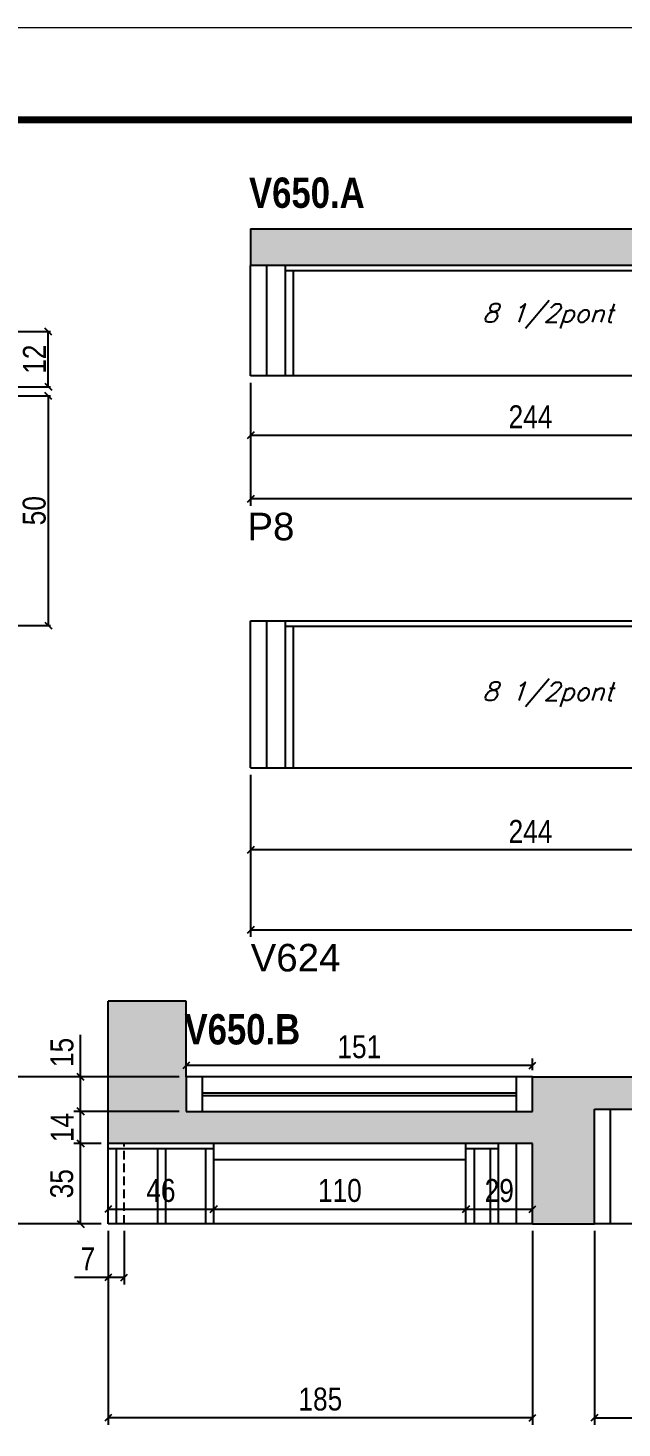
# Model space of a CAD drawing. Extents: x 3309 to 9590, y -2522 to 14608.
# Drawn here: x 8415 to 8674, y 7107 to 7716 of the extents above; entities that cross this region are included whole.
import ezdxf

# ---------------------------------------------------------------- set-up
doc = ezdxf.new("R2010")
doc.units = 0
doc.linetypes.add('DASHED', pattern=[0.75, 0.5, -0.25])
doc.linetypes.add('HIDDEN', pattern=[0.375, 0.25, -0.125])
for name, color, linetype in [('5', 5, 'Continuous'), ('COTA', 241, 'Continuous'), ('NOMENCLATURA', 7, 'Continuous'), ('Painéis', 200, 'Continuous'), ('SARR_2.2x7', 40, 'Continuous'), ('SARR_3.5x7', 81, 'Continuous'), ('texto', 7, 'Continuous')]:
    doc.layers.add(name, color=color, linetype=linetype)
doc.layers.add('Folhas', color=255, linetype='Continuous', lineweight=9)
doc.layers.add('SARRAFO DE PRESSAO', color=251, linetype='DASHED', lineweight=9)
doc.styles.add('COTA TECNICA', font='techl___.ttf', dxfattribs={"height": 10})
doc.styles.add('COTA TECNICA 2X', font='techl___.ttf', dxfattribs={"height": 10})
doc.styles.add('Romans', font='romans.shx')
doc.styles.get("Standard").update_dxf_attribs({"font": 'arial.ttf'})
doc.styles.add('TECNICA', font='techb___.ttf', dxfattribs={"height": 10})
doc.dimstyles.new('PAINEL', dxfattribs={"dimtxt": 10, "dimasz": 3, "dimexe": 3, "dimexo": 3, "dimgap": 3, "dimtad": 1, "dimdec": 1, "dimzin": 12, "dimdsep": 46, "dimtxsty": 'COTA TECNICA', "dimblk1": 'OBLIQUE', "dimblk2": 'OBLIQUE', "dimsah": 1, "dimcen": 0.9, "dimclrd": 4, "dimclre": 4, "dimclrt": 240, "dimadec": 1, "dimazin": 3, "dimtfac": 1, "dimtdec": 1, "dimtmove": 0, "dimatfit": 3, "dimfxl": 1, "dimtolj": 1, "dimtzin": 12, "dimarcsym": 0})
doc.dimstyles.new('SECAO', dxfattribs={"dimscale": 0.333333, "dimtxt": 5, "dimasz": 9, "dimexe": 3, "dimexo": 3, "dimgap": 3, "dimtad": 1, "dimdec": 1, "dimlfac": 0.5, "dimzin": 12, "dimdsep": 46, "dimtxsty": 'COTA TECNICA 2X', "dimblk1": 'OBLIQUE', "dimblk2": 'OBLIQUE', "dimsah": 1, "dimcen": 0.9, "dimclrd": 4, "dimclre": 4, "dimclrt": 240, "dimadec": 1, "dimazin": 3, "dimtfac": 1, "dimtdec": 1, "dimtmove": 0, "dimatfit": 3, "dimfxl": 1, "dimtolj": 1, "dimtzin": 12, "dimarcsym": 0})

# ---------------------------------------------------------------- blocks, each defined once
blk = doc.blocks.new('9999999999')
at = {"layer": 'Folhas'}
blk.add_lwpolyline([(98138.98, 34190.21), (99623.98, 34190.21), (99623.98, 35240.21), (98138.98, 35240.21)], close=True, dxfattribs=at)
at = {"layer": 'Folhas', "color": 30, "const_width": 3}
blk.add_lwpolyline([(98213.98, 34230.21), (99583.98, 34230.21), (99583.98, 35200.21), (98213.98, 35200.21)], close=True, dxfattribs=at)
blk = doc.blocks.new('_Oblique')
at = {"color": 0, "linetype": 'ByBlock', "lineweight": -2}
blk.add_line((-0.5, -0.5), (0.5, 0.5), dxfattribs=at)
blk = doc.blocks.new('*D832')
at = {"layer": 'COTA', "color": 4, "lineweight": -2, "transparency": 16777216}
for p, q in [((8403.71, 7556.14), (8424.93, 7556.14)), ((8423.93, 7556.14), (8423.93, 7456.14)), ((8407.83, 7456.14), (8424.93, 7456.14))]:
    blk.add_line(p, q, dxfattribs=at)
at = {"layer": 'Defpoints', "color": 0, "transparency": 16777216}
for p in [(8402.71, 7556.14), (8406.83, 7456.14), (8423.93, 7456.14)]:
    blk.add_point(p, dxfattribs=at)
at = {"layer": 'COTA', "color": 4, "lineweight": -2, "transparency": 16777216, "xscale": 3, "yscale": 3, "zscale": 3}
for p, rotation in [((8423.93, 7556.14), 90), ((8423.93, 7456.14), 270)]:
    blk.add_blockref('_Oblique', p, dxfattribs=dict(at, rotation=rotation))
at = {"layer": 'COTA', "color": 240, "transparency": 16777216, "insert": (8417.82, 7506.14), "char_height": 10, "attachment_point": 5, "rotation": 90, "style": 'COTA TECNICA 2X'}
blk.add_mtext('\\A1;50', dxfattribs=at)
blk = doc.blocks.new('*D834')
at = {"layer": 'COTA', "color": 4, "lineweight": -2, "transparency": 16777216}
for p, q in [((8403.71, 7584.14), (8424.93, 7584.14)), ((8423.93, 7560.14), (8423.93, 7584.14)), ((8403.71, 7560.14), (8424.93, 7560.14))]:
    blk.add_line(p, q, dxfattribs=at)
at = {"layer": 'Defpoints', "color": 0, "transparency": 16777216}
for p in [(8402.71, 7584.14), (8423.93, 7584.14), (8402.71, 7560.14)]:
    blk.add_point(p, dxfattribs=at)
at = {"layer": 'COTA', "color": 4, "lineweight": -2, "transparency": 16777216, "xscale": 3, "yscale": 3, "zscale": 3}
for p, rotation in [((8423.93, 7584.14), 90), ((8423.93, 7560.14), 270)]:
    blk.add_blockref('_Oblique', p, dxfattribs=dict(at, rotation=rotation))
at = {"layer": 'COTA', "color": 240, "transparency": 16777216, "insert": (8417.87, 7572.14), "char_height": 10, "attachment_point": 5, "rotation": 90, "style": 'COTA TECNICA 2X'}
blk.add_mtext('\\A1;12', dxfattribs=at)
blk = doc.blocks.new('*D837')
at = {"layer": 'COTA', "color": 4, "linetype": 'ByBlock', "lineweight": -2, "transparency": 16777216}
for p, q in [((8512.14, 7561.88), (8512.14, 7535.96)), ((8756.14, 7561.88), (8756.14, 7535.96)), ((8756.14, 7538.96), (8512.14, 7538.96))]:
    blk.add_line(p, q, dxfattribs=at)
at = {"layer": 'Defpoints', "color": 0, "linetype": 'ByBlock', "transparency": 16777216}
for p in [(8512.14, 7564.88), (8756.14, 7564.88), (8512.14, 7538.96)]:
    blk.add_point(p, dxfattribs=at)
at = {"layer": 'COTA', "color": 4, "linetype": 'ByBlock', "lineweight": -2, "transparency": 16777216, "xscale": 3, "yscale": 3, "zscale": 3, "rotation": 180}
blk.add_blockref('_Oblique', (8512.14, 7538.96), dxfattribs=at)
at = {"layer": 'COTA', "color": 4, "linetype": 'ByBlock', "lineweight": -2, "transparency": 16777216, "xscale": 3, "yscale": 3, "zscale": 3}
blk.add_blockref('_Oblique', (8756.14, 7538.96), dxfattribs=at)
at = {"layer": 'COTA', "color": 240, "linetype": 'ByBlock', "transparency": 16777216, "insert": (8634.14, 7547.04), "char_height": 10, "attachment_point": 5, "style": 'COTA TECNICA'}
blk.add_mtext('\\A1;244', dxfattribs=at)
blk = doc.blocks.new('*D838')
at = {"layer": 'COTA', "color": 4, "linetype": 'ByBlock', "lineweight": -2, "transparency": 16777216}
for p, q in [((8512.14, 7561.88), (8512.14, 7508.25)), ((8987.64, 7561.88), (8987.64, 7508.25)), ((8987.64, 7511.25), (8512.14, 7511.25))]:
    blk.add_line(p, q, dxfattribs=at)
at = {"layer": 'Defpoints', "color": 0, "linetype": 'ByBlock', "transparency": 16777216}
for p in [(8512.14, 7564.88), (8987.64, 7564.88), (8512.14, 7511.25)]:
    blk.add_point(p, dxfattribs=at)
at = {"layer": 'COTA', "color": 4, "linetype": 'ByBlock', "lineweight": -2, "transparency": 16777216, "xscale": 3, "yscale": 3, "zscale": 3, "rotation": 180}
blk.add_blockref('_Oblique', (8512.14, 7511.25), dxfattribs=at)
at = {"layer": 'COTA', "color": 4, "linetype": 'ByBlock', "lineweight": -2, "transparency": 16777216, "xscale": 3, "yscale": 3, "zscale": 3}
blk.add_blockref('_Oblique', (8987.64, 7511.25), dxfattribs=at)
at = {"layer": 'COTA', "color": 240, "linetype": 'ByBlock', "transparency": 16777216, "insert": (8749.89, 7519.36), "char_height": 10, "attachment_point": 5, "style": 'COTA TECNICA'}
blk.add_mtext('\\A1;475.5', dxfattribs=at)
blk = doc.blocks.new('*D844')
at = {"layer": 'COTA', "color": 4, "lineweight": -2, "transparency": 16777216}
for p, q in [((8512.14, 7391.1), (8512.14, 7355.36)), ((8756.14, 7391.1), (8756.14, 7355.36)), ((8756.14, 7358.36), (8512.14, 7358.36))]:
    blk.add_line(p, q, dxfattribs=at)
at = {"layer": 'Defpoints', "color": 0, "transparency": 16777216}
for p in [(8512.14, 7394.1), (8756.14, 7394.1), (8512.14, 7358.36)]:
    blk.add_point(p, dxfattribs=at)
at = {"layer": 'COTA', "color": 4, "lineweight": -2, "transparency": 16777216, "xscale": 3, "yscale": 3, "zscale": 3, "rotation": 180}
blk.add_blockref('_Oblique', (8512.14, 7358.36), dxfattribs=at)
at = {"layer": 'COTA', "color": 4, "lineweight": -2, "transparency": 16777216, "xscale": 3, "yscale": 3, "zscale": 3}
blk.add_blockref('_Oblique', (8756.14, 7358.36), dxfattribs=at)
at = {"layer": 'COTA', "color": 240, "transparency": 16777216, "insert": (8634.14, 7366.43), "char_height": 10, "attachment_point": 5, "style": 'COTA TECNICA'}
blk.add_mtext('\\A1;244', dxfattribs=at)
blk = doc.blocks.new('*D851')
at = {"layer": 'COTA', "color": 4, "linetype": 'ByBlock', "lineweight": -2, "transparency": 16777216}
for p, q in [((8450.02, 7192.45), (8450.02, 7107.96)), ((8635.02, 7192.45), (8635.02, 7107.96)), ((8635.02, 7110.96), (8450.02, 7110.96))]:
    blk.add_line(p, q, dxfattribs=at)
at = {"layer": 'Defpoints', "color": 0, "linetype": 'ByBlock', "transparency": 16777216}
for p in [(8450.02, 7195.45), (8635.02, 7195.45), (8450.02, 7110.96)]:
    blk.add_point(p, dxfattribs=at)
at = {"layer": 'COTA', "color": 4, "linetype": 'ByBlock', "lineweight": -2, "transparency": 16777216, "xscale": 3, "yscale": 3, "zscale": 3, "rotation": 180}
blk.add_blockref('_Oblique', (8450.02, 7110.96), dxfattribs=at)
at = {"layer": 'COTA', "color": 4, "linetype": 'ByBlock', "lineweight": -2, "transparency": 16777216, "xscale": 3, "yscale": 3, "zscale": 3}
blk.add_blockref('_Oblique', (8635.02, 7110.96), dxfattribs=at)
at = {"layer": 'COTA', "color": 240, "linetype": 'ByBlock', "transparency": 16777216, "insert": (8542.52, 7119.09), "char_height": 10, "attachment_point": 5, "style": 'COTA TECNICA'}
blk.add_mtext('\\A1;185', dxfattribs=at)
blk = doc.blocks.new('*D852')
at = {"layer": 'COTA', "color": 4, "lineweight": -2, "transparency": 16777216}
for p, q in [((8481.02, 7244.45), (8435.03, 7244.45)), ((8438.03, 7230.45), (8438.03, 7244.45)), ((8447.02, 7230.45), (8435.03, 7230.45))]:
    blk.add_line(p, q, dxfattribs=at)
at = {"layer": 'Defpoints', "color": 0, "transparency": 16777216}
for p in [(8438.03, 7244.45), (8484.02, 7244.45, 0), (8450.02, 7230.45, 0)]:
    blk.add_point(p, dxfattribs=at)
at = {"layer": 'COTA', "color": 4, "lineweight": -2, "transparency": 16777216, "xscale": 3, "yscale": 3, "zscale": 3}
for p, rotation in [((8438.03, 7244.45), 90), ((8438.03, 7230.45), 270)]:
    blk.add_blockref('_Oblique', p, dxfattribs=dict(at, rotation=rotation))
at = {"layer": 'COTA', "color": 240, "transparency": 16777216, "insert": (8429.95, 7237.45), "char_height": 10, "attachment_point": 5, "rotation": 90, "style": 'COTA TECNICA'}
blk.add_mtext('\\A1;14', dxfattribs=at)
blk = doc.blocks.new('*D853')
at = {"layer": 'COTA', "color": 4, "lineweight": -2, "transparency": 16777216}
for p, q in [((8438.03, 7259.45), (8438.03, 7277.82)), ((8481.02, 7259.45), (8435.03, 7259.45)), ((8438.03, 7244.45), (8438.03, 7259.45)), ((8481.02, 7244.45), (8435.03, 7244.45))]:
    blk.add_line(p, q, dxfattribs=at)
at = {"layer": 'Defpoints', "color": 0, "transparency": 16777216}
for p in [(8438.03, 7259.45), (8484.02, 7259.45, 0), (8484.02, 7244.45, 0)]:
    blk.add_point(p, dxfattribs=at)
at = {"layer": 'COTA', "color": 4, "lineweight": -2, "transparency": 16777216, "xscale": 3, "yscale": 3, "zscale": 3}
for p, rotation in [((8438.03, 7259.45), 90), ((8438.03, 7244.45), 270)]:
    blk.add_blockref('_Oblique', p, dxfattribs=dict(at, rotation=rotation))
at = {"layer": 'COTA', "color": 240, "transparency": 16777216, "insert": (8429.92, 7270.14), "char_height": 10, "attachment_point": 5, "rotation": 90, "style": 'COTA TECNICA'}
blk.add_mtext('\\A1;15', dxfattribs=at)
blk = doc.blocks.new('*D854')
at = {"layer": 'COTA', "color": 4, "lineweight": -2, "transparency": 16777216}
for p, q in [((8447.02, 7230.45), (8435.03, 7230.45)), ((8438.03, 7195.45), (8438.03, 7230.45)), ((8447.02, 7195.45), (8435.03, 7195.45))]:
    blk.add_line(p, q, dxfattribs=at)
at = {"layer": 'Defpoints', "color": 0, "transparency": 16777216}
for p in [(8438.03, 7230.45), (8450.02, 7230.45, 0), (8450.02, 7195.45, 0)]:
    blk.add_point(p, dxfattribs=at)
at = {"layer": 'COTA', "color": 4, "lineweight": -2, "transparency": 16777216, "xscale": 3, "yscale": 3, "zscale": 3}
for p, rotation in [((8438.03, 7230.45), 90), ((8438.03, 7195.45), 270)]:
    blk.add_blockref('_Oblique', p, dxfattribs=dict(at, rotation=rotation))
at = {"layer": 'COTA', "color": 240, "transparency": 16777216, "insert": (8429.81, 7212.95), "char_height": 10, "attachment_point": 5, "rotation": 90, "style": 'COTA TECNICA'}
blk.add_mtext('\\A1;35', dxfattribs=at)
blk = doc.blocks.new('*D855')
at = {"layer": 'COTA', "color": 4, "lineweight": -2, "transparency": 16777216}
for p, q in [((8662.02, 7192.45), (8662.02, 7107.96)), ((8857.02, 7192.45), (8857.02, 7107.96)), ((8662.02, 7110.96), (8857.02, 7110.96))]:
    blk.add_line(p, q, dxfattribs=at)
at = {"layer": 'Defpoints', "color": 0, "transparency": 16777216}
for p in [(8662.02, 7195.45, 0), (8857.02, 7195.45, 0), (8857.02, 7110.96)]:
    blk.add_point(p, dxfattribs=at)
at = {"layer": 'COTA', "color": 4, "lineweight": -2, "transparency": 16777216, "xscale": 3, "yscale": 3, "zscale": 3, "rotation": 180}
blk.add_blockref('_Oblique', (8662.02, 7110.96), dxfattribs=at)
at = {"layer": 'COTA', "color": 4, "lineweight": -2, "transparency": 16777216, "xscale": 3, "yscale": 3, "zscale": 3}
blk.add_blockref('_Oblique', (8857.02, 7110.96), dxfattribs=at)
at = {"layer": 'COTA', "color": 240, "transparency": 16777216, "insert": (8759.52, 7119.1), "char_height": 10, "attachment_point": 5, "style": 'COTA TECNICA'}
blk.add_mtext('\\A1;195', dxfattribs=at)
blk = doc.blocks.new('*D863')
at = {"layer": 'COTA', "color": 4, "lineweight": -2, "transparency": 16777216}
for p, q in [((8481.02, 7259.45), (8393.22, 7259.45)), ((8396.22, 7195.45), (8396.22, 7259.45)), ((8447.02, 7195.45), (8393.22, 7195.45))]:
    blk.add_line(p, q, dxfattribs=at)
at = {"layer": 'Defpoints', "color": 0, "transparency": 16777216}
for p in [(8396.22, 7259.45), (8484.02, 7259.45, 0), (8450.02, 7195.45, 0)]:
    blk.add_point(p, dxfattribs=at)
at = {"layer": 'COTA', "color": 4, "lineweight": -2, "transparency": 16777216, "xscale": 3, "yscale": 3, "zscale": 3}
for p, rotation in [((8396.22, 7259.45), 90), ((8396.22, 7195.45), 270)]:
    blk.add_blockref('_Oblique', p, dxfattribs=dict(at, rotation=rotation))
at = {"layer": 'COTA', "color": 240, "transparency": 16777216, "insert": (8388.12, 7227.45), "char_height": 10, "attachment_point": 5, "rotation": 90, "style": 'COTA TECNICA'}
blk.add_mtext('\\A1;64', dxfattribs=at)
blk = doc.blocks.new('*D867')
at = {"layer": 'COTA', "color": 4, "lineweight": -2, "transparency": 16777216}
for p, q in [((8484.02, 7262.45), (8484.02, 7267.45)), ((8635.02, 7264.45), (8484.02, 7264.45)), ((8635.02, 7262.45), (8635.02, 7267.45))]:
    blk.add_line(p, q, dxfattribs=at)
at = {"layer": 'Defpoints', "color": 0, "transparency": 16777216}
for p in [(8484.02, 7264.45), (8484.02, 7259.45, 0), (8635.02, 7259.45, 0)]:
    blk.add_point(p, dxfattribs=at)
at = {"layer": 'COTA', "color": 4, "lineweight": -2, "transparency": 16777216, "xscale": 3, "yscale": 3, "zscale": 3, "rotation": 180}
blk.add_blockref('_Oblique', (8484.02, 7264.45), dxfattribs=at)
at = {"layer": 'COTA', "color": 4, "lineweight": -2, "transparency": 16777216, "xscale": 3, "yscale": 3, "zscale": 3}
blk.add_blockref('_Oblique', (8635.02, 7264.45), dxfattribs=at)
at = {"layer": 'COTA', "color": 240, "transparency": 16777216, "insert": (8559.52, 7272.56), "char_height": 10, "attachment_point": 5, "style": 'COTA TECNICA'}
blk.add_mtext('\\A1;151', dxfattribs=at)
blk = doc.blocks.new('*D868')
at = {"layer": 'COTA', "color": 4, "lineweight": -2, "transparency": 16777216}
for p, q in [((8512.14, 7391.1), (8512.14, 7320.44)), ((9359.14, 7391.1), (9359.14, 7320.44)), ((9359.14, 7323.44), (8512.14, 7323.44))]:
    blk.add_line(p, q, dxfattribs=at)
at = {"layer": 'Defpoints', "color": 0, "transparency": 16777216}
for p in [(8512.14, 7394.1, 0), (9359.14, 7394.1, 0), (8512.14, 7323.44)]:
    blk.add_point(p, dxfattribs=at)
at = {"layer": 'COTA', "color": 4, "lineweight": -2, "transparency": 16777216, "xscale": 3, "yscale": 3, "zscale": 3, "rotation": 180}
blk.add_blockref('_Oblique', (8512.14, 7323.44), dxfattribs=at)
at = {"layer": 'COTA', "color": 4, "lineweight": -2, "transparency": 16777216, "xscale": 3, "yscale": 3, "zscale": 3}
blk.add_blockref('_Oblique', (9359.14, 7323.44), dxfattribs=at)
at = {"layer": 'COTA', "color": 240, "transparency": 16777216, "insert": (8935.64, 7331.54), "char_height": 10, "attachment_point": 5, "style": 'COTA TECNICA'}
blk.add_mtext('\\A1;847', dxfattribs=at)
blk = doc.blocks.new('*D881')
at = {"layer": 'COTA', "color": 4, "lineweight": -2, "transparency": 16777216}
for p, q in [((8496.02, 7198.45), (8496.02, 7204.85)), ((8606.02, 7198.45), (8606.02, 7204.85)), ((8496.02, 7201.85), (8606.02, 7201.85))]:
    blk.add_line(p, q, dxfattribs=at)
at = {"layer": 'Defpoints', "color": 0, "transparency": 16777216}
for p in [(8606.02, 7201.85), (8496.02, 7195.45, 0), (8606.02, 7195.45, 0)]:
    blk.add_point(p, dxfattribs=at)
at = {"layer": 'COTA', "color": 4, "lineweight": -2, "transparency": 16777216, "xscale": 3, "yscale": 3, "zscale": 3, "rotation": 180}
blk.add_blockref('_Oblique', (8496.02, 7201.85), dxfattribs=at)
at = {"layer": 'COTA', "color": 4, "lineweight": -2, "transparency": 16777216, "xscale": 3, "yscale": 3, "zscale": 3}
blk.add_blockref('_Oblique', (8606.02, 7201.85), dxfattribs=at)
at = {"layer": 'COTA', "color": 240, "transparency": 16777216, "insert": (8551.02, 7209.95), "char_height": 10, "attachment_point": 5, "style": 'COTA TECNICA'}
blk.add_mtext('\\A1;110', dxfattribs=at)
blk = doc.blocks.new('*D896')
at = {"layer": 'COTA', "color": 4, "lineweight": -2, "transparency": 16777216}
for p, q in [((8450.02, 7192.45), (8450.02, 7169.11)), ((8457.02, 7192.45), (8457.02, 7169.11)), ((8450.02, 7172.11), (8435.29, 7172.11)), ((8457.02, 7172.11), (8450.02, 7172.11))]:
    blk.add_line(p, q, dxfattribs=at)
at = {"layer": 'Defpoints', "color": 0, "transparency": 16777216}
for p in [(8450.02, 7195.45, 0), (8457.02, 7195.45, 0), (8450.02, 7172.11)]:
    blk.add_point(p, dxfattribs=at)
at = {"layer": 'COTA', "color": 4, "lineweight": -2, "transparency": 16777216, "xscale": 3, "yscale": 3, "zscale": 3, "rotation": 180}
blk.add_blockref('_Oblique', (8450.02, 7172.11), dxfattribs=at)
at = {"layer": 'COTA', "color": 4, "lineweight": -2, "transparency": 16777216, "xscale": 3, "yscale": 3, "zscale": 3}
blk.add_blockref('_Oblique', (8457.02, 7172.11), dxfattribs=at)
at = {"layer": 'COTA', "color": 240, "transparency": 16777216, "insert": (8441.16, 7180.19), "char_height": 10, "attachment_point": 5, "style": 'COTA TECNICA'}
blk.add_mtext('\\A1;7', dxfattribs=at)
blk = doc.blocks.new('*D898')
at = {"layer": 'COTA', "color": 4, "lineweight": -2, "transparency": 16777216}
for p, q in [((8606.02, 7198.45), (8606.02, 7204.85)), ((8635.02, 7198.45), (8635.02, 7204.85)), ((8606.02, 7201.85), (8635.02, 7201.85))]:
    blk.add_line(p, q, dxfattribs=at)
at = {"layer": 'Defpoints', "color": 0, "transparency": 16777216}
for p in [(8635.02, 7201.85), (8606.02, 7195.45, 0), (8635.02, 7195.45, 0)]:
    blk.add_point(p, dxfattribs=at)
at = {"layer": 'COTA', "color": 4, "lineweight": -2, "transparency": 16777216, "xscale": 3, "yscale": 3, "zscale": 3, "rotation": 180}
blk.add_blockref('_Oblique', (8606.02, 7201.85), dxfattribs=at)
at = {"layer": 'COTA', "color": 4, "lineweight": -2, "transparency": 16777216, "xscale": 3, "yscale": 3, "zscale": 3}
blk.add_blockref('_Oblique', (8635.02, 7201.85), dxfattribs=at)
at = {"layer": 'COTA', "color": 240, "transparency": 16777216, "insert": (8620.52, 7209.93), "char_height": 10, "attachment_point": 5, "style": 'COTA TECNICA'}
blk.add_mtext('\\A1;29', dxfattribs=at)
blk = doc.blocks.new('*D899')
at = {"layer": 'COTA', "color": 4, "lineweight": -2, "transparency": 16777216}
for p, q in [((8450.02, 7198.45), (8450.02, 7204.85)), ((8496.02, 7198.45), (8496.02, 7204.85)), ((8450.02, 7201.85), (8496.02, 7201.85))]:
    blk.add_line(p, q, dxfattribs=at)
at = {"layer": 'Defpoints', "color": 0, "transparency": 16777216}
for p in [(8496.02, 7201.85), (8450.02, 7195.45, 0), (8496.02, 7195.45, 0)]:
    blk.add_point(p, dxfattribs=at)
at = {"layer": 'COTA', "color": 4, "lineweight": -2, "transparency": 16777216, "xscale": 3, "yscale": 3, "zscale": 3, "rotation": 180}
blk.add_blockref('_Oblique', (8450.02, 7201.85), dxfattribs=at)
at = {"layer": 'COTA', "color": 4, "lineweight": -2, "transparency": 16777216, "xscale": 3, "yscale": 3, "zscale": 3}
blk.add_blockref('_Oblique', (8496.02, 7201.85), dxfattribs=at)
at = {"layer": 'COTA', "color": 240, "transparency": 16777216, "insert": (8473.02, 7209.95), "char_height": 10, "attachment_point": 5, "style": 'COTA TECNICA'}
blk.add_mtext('\\A1;46', dxfattribs=at)

msp = doc.modelspace()

# ---------------------------------------------------------------- hatches: boundary and pattern name
at = {"layer": 'COTA'}
h = msp.add_hatch(dxfattribs=at)
h.set_pattern_fill('AR-CONC', color=256, scale=0.03)
h.paths.add_polyline_path([(8987.64, 7628.88), (8512.14, 7628.88), (8512.14, 7612.88), (8987.64, 7612.88)])
h = msp.add_hatch(dxfattribs=at)
h.set_pattern_fill('AR-CONC', color=256, scale=0.03)
h.set_pattern_definition([(50, (0, 69.6), (5.46554, -0.4781726), [0.5715, -6.2865]), (355, (0, 69.6), (-1.0573026, 5.7317054), [0.4572, -5.0292175]), (100.451445, (0.4555, 69.56), (4.4082374, 5.2535326), [0.4857003, -5.3427073]), (46.1842, (0, 71.124), (8.1323712, -1.26127), [0.85725, -9.42975]), (96.63556, (0.678, 71.019), (7.122124, 7.422784), [0.7285507, -8.014068]), (351.18415, (0, 71.124), (7.122124, 7.422784), [0.685799, -7.543792]), (21, (0.762, 70.743), (4.5484317, -3.067956), [0.5715, -6.2865]), (326, (0.762, 70.743), (1.8540609, 5.525639), [0.4572, -5.0292]), (71.451445, (1.141, 70.487), (6.4024926, 2.457683), [0.4857003, -5.342698]), (37.5, (0, 69.5998), (0.0926581, 2.53665117), [0, -4.96824, 0, -5.1054, 0, -5.04825]), (7.5, (0, 69.5998), (2.0045899, 3.00541724), [0, -2.91084, 0, -4.85394, 0, -1.92405]), (327.5, (-1.6993, 69.5998), (4.06771786, -0.17186232), [0, -1.905, 0, -5.9436, 0, -7.8867]), (317.5, (-2.4613, 69.5998), (4.4438754, 0.7627947), [0, -2.4765, 0, -3.94716, 0, -5.6007])])
h.paths.add_polyline_path([(8662.02, 7245.45), (8857.02, 7245.45), (8857.02, 7195.45), (8887.02, 7195.45), (8887.02, 7245.45), (9405.02, 7245.45), (9405.02, 7259.45), (8635.02, 7259.45), (8635.02, 7244.45), (8484.02, 7244.45), (8484.02, 7259.45), (8484.02, 7292.45), (8450.02, 7292.45), (8450.02, 7230.45), (8635.02, 7230.45), (8635.02, 7195.45), (8662.02, 7195.45)])

# ---------------------------------------------------------------- linework, layer by layer
for p, q in [((8512.14, 7628.88, 0), (8512.14, 7612.88, 0)), ((8512.14, 7628.88, 0), (8987.64, 7628.88, 0)), ((8450.02, 7230.45, 0), (8450.02, 7292.45, 0)), ((8484.02, 7292.45, 0), (8450.02, 7292.45, 0)), ((8484.02, 7259.45, 0), (8484.02, 7292.45, 0)), ((8635.02, 7259.45, 0), (9405.02, 7259.45, 0)), ((8635.02, 7195.45, 0), (8662.02, 7195.45, 0))]:
    msp.add_line(p, q, dxfattribs=at)
at = {"layer": 'Painéis', "linetype": 'ByBlock'}
for p, q in [((8987.64, 7612.88, 0), (8512.14, 7612.88, 0)), ((8512.14, 7564.88, 0), (8512.14, 7612.88, 0)), ((8987.64, 7564.88, 0), (8512.14, 7564.88, 0)), ((8512.14, 7458.1, 0), (9359.14, 7458.1, 0)), ((8512.14, 7394.1, 0), (8512.14, 7458.1, 0)), ((8512.14, 7394.1, 0), (9359.14, 7394.1, 0)), ((8635.02, 7259.45, 0), (8484.02, 7259.45, 0)), ((8484.02, 7259.45, 0), (8484.02, 7244.45, 0)), ((8635.02, 7244.45, 0), (8635.02, 7259.45, 0)), ((8662.02, 7195.45, 0), (8662.02, 7245.45, 0)), ((8662.02, 7245.45, 0), (8857.02, 7245.45, 0)), ((8484.02, 7244.45, 0), (8635.02, 7244.45, 0)), ((8450.02, 7195.45, 0), (8450.02, 7230.45, 0)), ((8635.02, 7230.45, 0), (8450.02, 7230.45, 0)), ((8635.02, 7195.45, 0), (8635.02, 7230.45, 0)), ((8635.02, 7195.45, 0), (8450.02, 7195.45, 0)), ((8857.02, 7195.45, 0), (8662.02, 7195.45, 0))]:
    msp.add_line(p, q, dxfattribs=at)
at = {"layer": 'SARR_2.2x7', "linetype": 'Continuous'}
for p, q in [((8519.14, 7564.88, 0), (8519.14, 7612.88, 0)), ((8756.14, 7610.68, 0), (8527.14, 7610.68, 0)), ((8519.14, 7394.1, 0), (8519.14, 7458.1, 0)), ((8527.14, 7455.9, 0), (8756.14, 7455.9, 0)), ((8491.02, 7259.45, 0), (8491.02, 7244.45, 0)), ((8628.02, 7244.45, 0), (8628.02, 7259.45, 0)), ((8628.02, 7252.45, 0), (8491.02, 7252.45, 0)), ((8491.02, 7251.45, 0), (8628.02, 7251.45, 0)), ((8669.02, 7195.45, 0), (8669.02, 7245.45, 0)), ((8450.02, 7228.25, 0), (8496.02, 7228.25, 0)), ((8606.02, 7228.25, 0), (8620.02, 7228.25, 0)), ((8628.02, 7195.45, 0), (8628.02, 7230.45, 0)), ((8496.02, 7223.45, 0), (8606.02, 7223.45, 0))]:
    msp.add_line(p, q, dxfattribs=at)
at = {"layer": 'SARR_2.2x7', "linetype": 'HIDDEN', "ltscale": 15}
msp.add_line((8457.02, 7195.45, 0), (8457.02, 7230.45, 0), dxfattribs=at)
at = {"layer": 'SARR_3.5x7'}
for p, q in [((8527.14, 7612.88, 0), (8527.14, 7564.88, 0)), ((8530.64, 7610.68, 0), (8530.64, 7564.88, 0)), ((8527.14, 7458.1, 0), (8527.14, 7394.1, 0)), ((8530.64, 7455.9, 0), (8530.64, 7394.1, 0)), ((8453.52, 7228.25, 0), (8453.52, 7195.45, 0)), ((8471.59, 7228.25, 0), (8471.59, 7195.45, 0)), ((8475.09, 7195.45, 0), (8475.09, 7228.25, 0)), ((8492.52, 7228.25, 0), (8492.52, 7195.45, 0)), ((8496.02, 7195.45, 0), (8496.02, 7230.45, 0)), ((8606.02, 7195.45, 0), (8606.02, 7230.45, 0)), ((8609.52, 7228.25, 0), (8609.52, 7195.45, 0)), ((8616.52, 7228.25, 0), (8616.52, 7195.45, 0)), ((8620.02, 7230.45, 0), (8620.02, 7195.45, 0))]:
    msp.add_line(p, q, dxfattribs=at)

# ---------------------------------------------------------------- block references
at = {"layer": 'SARRAFO DE PRESSAO', "color": 6, "linetype": 'ByBlock'}
msp.add_blockref('9999999999', (-90061.11, -27523.8), dxfattribs=at)

# ---------------------------------------------------------------- texts
at = {"layer": '5', "linetype": 'Continuous'}
for s, p in [('P8', (8510.72, 7493.24, 0)), ('V624', (8512.13, 7305.43, 0))]:
    msp.add_text(s, height=12, rotation=0.00004, dxfattribs=at).set_placement(p)
at = {"layer": 'NOMENCLATURA', "style": 'TECNICA'}
for s, p in [('V650.A', (8511.42, 7638.06, 0)), ('V650.B', (8483.31, 7273.63))]:
    msp.add_text(s, height=13.2, dxfattribs=at).set_placement(p)
at = {"layer": 'texto', "color": 2, "char_height": 8, "attachment_point": 5, "style": 'Romans'}
for insert in [(8641.64, 7590.88, 0), (8641.64, 7426.1, 0)]:
    msp.add_mtext('{\\Q19;\\C256;8 1/2pont}', dxfattribs=dict(at, insert=insert))

# ---------------------------------------------------------------- dimensions: what is measured, and where the dimension line sits
at = {"layer": 'COTA'}
for base, p1, p2, angle, dimstyle, picture, middle in [((8423.93, 7584.14), (8402.71, 7560.14), (8402.71, 7584.14), 90, 'SECAO', '*D834', (8417.87, 7572.14)), ((8423.93, 7456.14, 0), (8402.71, 7556.14), (8406.83, 7456.14, 0), 90, 'SECAO', '*D832', (8417.82, 7506.14, 0)), ((8512.14, 7358.36, 0), (8756.14, 7394.1, 0), (8512.14, 7394.1, 0), 180, 'PAINEL', '*D844', (8634.14, 7366.43, 0)), ((8438.03, 7259.45), (8484.02, 7244.45, 0), (8484.02, 7259.45, 0), 90, 'PAINEL', '*D853', (8429.92, 7270.14)), ((8396.22, 7259.45), (8450.02, 7195.45, 0), (8484.02, 7259.45, 0), 90, 'PAINEL', '*D863', (8388.12, 7227.45)), ((8438.03, 7230.45), (8450.02, 7195.45, 0), (8450.02, 7230.45, 0), 90, 'PAINEL', '*D854', (8429.81, 7212.95))]:
    dim = msp.add_linear_dim(base=base, p1=p1, p2=p2, angle=angle, dimstyle=dimstyle, dxfattribs=at)
    dim.commit()
    dim.dimension.update_dxf_attribs({"geometry": picture, "text_midpoint": middle})
at = {"layer": 'COTA', "linetype": 'ByBlock'}
for base, p1, p2, picture, middle in [((8512.14, 7538.96, 0), (8756.14, 7564.88, 0), (8512.14, 7564.88, 0), '*D837', (8634.14, 7547.04, 0)), ((8450.02, 7110.96, 0), (8635.02, 7195.45, 0), (8450.02, 7195.45, 0), '*D851', (8542.52, 7119.09, 0))]:
    dim = msp.add_linear_dim(base=base, p1=p1, p2=p2, angle=180, dimstyle='PAINEL', override={"dimtmove": 1}, dxfattribs=at)
    dim.commit()
    dim.dimension.update_dxf_attribs({"geometry": picture, "text_midpoint": middle})
dim = msp.add_linear_dim(base=(8512.14, 7511.25, 0), p1=(8987.64, 7564.88, 0), p2=(8512.14, 7564.88, 0), angle=180, dimstyle='PAINEL', dxfattribs=at)
dim.commit()
dim.dimension.update_dxf_attribs({"geometry": '*D838', "text_midpoint": (8749.89, 7519.36, 0)})
at = {"layer": 'COTA'}
for base, p1, p2, picture, middle in [((8512.14, 7323.44), (9359.14, 7394.1, 0), (8512.14, 7394.1, 0), '*D868', (8935.64, 7331.54)), ((8484.02, 7264.45), (8635.02, 7259.45, 0), (8484.02, 7259.45, 0), '*D867', (8559.52, 7272.56)), ((8496.02, 7201.85), (8450.02, 7195.45, 0), (8496.02, 7195.45, 0), '*D899', (8473.02, 7209.95)), ((8635.02, 7201.85), (8606.02, 7195.45, 0), (8635.02, 7195.45, 0), '*D898', (8620.52, 7209.93)), ((8450.02, 7172.11), (8457.02, 7195.45, 0), (8450.02, 7195.45, 0), '*D896', (8441.16, 7180.19)), ((8857.02, 7110.96), (8662.02, 7195.45, 0), (8857.02, 7195.45, 0), '*D855', (8759.52, 7119.1))]:
    dim = msp.add_linear_dim(base=base, p1=p1, p2=p2, dimstyle='PAINEL', dxfattribs=at)
    dim.commit()
    dim.dimension.update_dxf_attribs({"geometry": picture, "text_midpoint": middle})
dim = msp.add_linear_dim(base=(8438.03, 7244.45), p1=(8450.02, 7230.45, 0), p2=(8484.02, 7244.45, 0), angle=90, dimstyle='PAINEL', dxfattribs=at)
dim.commit()
dim.dimension.update_dxf_attribs({"geometry": '*D852', "text_midpoint": (8438.03, 7237.45), "dimtype": 160})
dim = msp.add_linear_dim(base=(8606.02, 7201.85), p1=(8496.02, 7195.45, 0), p2=(8606.02, 7195.45, 0), dimstyle='PAINEL', override={"dimtmove": 1}, dxfattribs=at)
dim.commit()
dim.dimension.update_dxf_attribs({"geometry": '*D881', "text_midpoint": (8551.02, 7209.95)})

doc.saveas('drawing.dxf')
